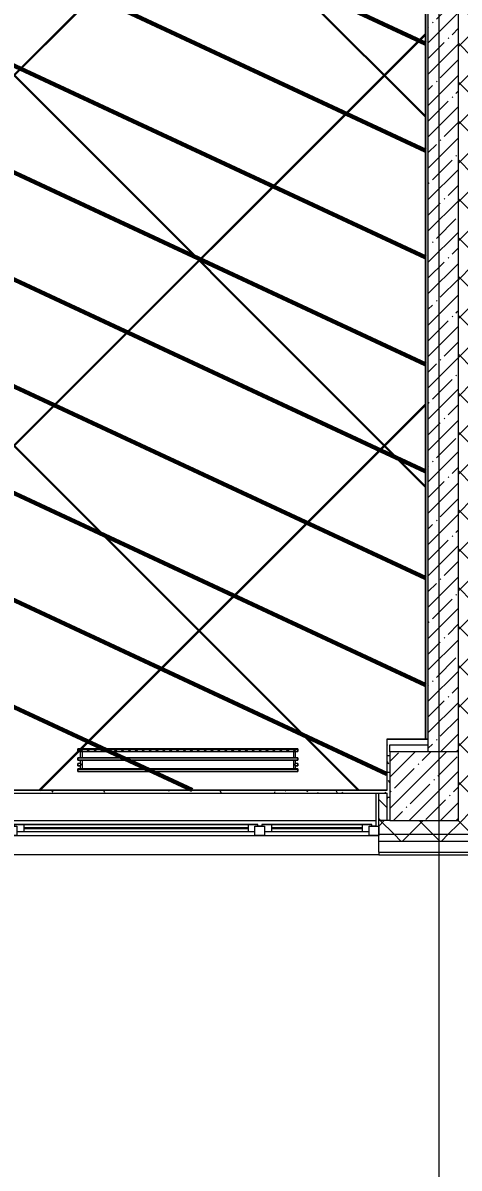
# Model space of a CAD drawing. Header units: millimetres. Extents: x -164500 to 426394, y -23753 to 102118.
# Drawn here: x 230305 to 233476, y 1020 to 9351 of the extents above; entities that cross this region are included whole.
import ezdxf
from ezdxf import colors
from ezdxf.entities.mleader import LeaderData, LeaderLine
from ezdxf.math import Vec2, Vec3

# ---------------------------------------------------------------- set-up
doc = ezdxf.new("R2010")
doc.units = ezdxf.units.MM
doc.linetypes.add('Осевая', pattern=[6350, 1270, -952.5, 3175, -952.5])
for name, color, linetype, lineweight in [('0) шлифовка', 5, 'Continuous', 60), ('5.3) Л-7 Линолеум 4 вып', 230, 'Continuous', 30), ('9.1) Рулон', 30, 'Continuous', 30), ('A-FLOR', 7, 'Continuous', 9), ('A-GLAZ', 7, 'Continuous', 9), ('A-GLAZ-1', 7, 'Continuous', 5), ('A-WALL', 7, 'Continuous', 5), ('I-WALL', 7, 'Continuous', 5), ('S-COLS', 7, 'Continuous', 9), ('S-COLS-1', 7, 'Continuous', 5), ('Оси', 7, 'Continuous', 9), ('Оси-2', 7, 'Осевая', 9)]:
    doc.layers.add(name, color=color, linetype=linetype, lineweight=lineweight)
for name, color, linetype in [('2) защита вин плитк', 6, 'Continuous'), ('3.1) Наливной пол', 3, 'Continuous'), ('3.2.3) Нал-ой пол 4 вып', 3, 'Continuous')]:
    doc.layers.add(name, color=color, linetype=linetype)
for name, color, linetype, lineweight, true_color in [('A-WALL-1', 9, 'Continuous', 5, 0x808080), ('A-WALL-FNSH-1', 9, 'Continuous', 5, 0x808080), ('M-EQPM-1', 7, 'Continuous', 9, 0xb2b2b2)]:
    doc.layers.add(name, color=color, linetype=linetype, lineweight=lineweight, true_color=true_color)
doc.styles.add('СПДС', font='ГОСТ тип А.ttf', dxfattribs={"width": 0.9})
pattern_1 = [(45, (148772.12, -0.94), (-141.42136, 141.42136), []), (135, (148772.12, -0.94), (-141.42136, -141.42136), [])]
pattern_2 = [(0, (148772.123, -0.94), (243.84, 60.96), [20.117, -162.763, 20.117, -162.763, -975.36]), (0, (148772.123, -0.94), (243.84, 60.96), [-365.76, 20.117, -345.643, 20.117, -162.763, -426.72]), (0, (148772.123, -0.94), (243.84, 60.96), [-914.4, 20.117, -101.803, 20.117, -284.683]), (120, (148863.563, 29.54), (-174.71291, 180.691634), [20.117, -162.763, 20.117, -162.763, -975.36]), (120, (148863.563, 29.54), (-174.71291, 180.691634), [-365.76, 20.117, -345.643, 20.117, -162.763, -426.72]), (120, (148863.563, 29.54), (-174.71291, 180.691634), [-914.4, 20.117, -101.803, 20.117, -284.683]), (240, (148894.043, 151.46), (-69.12709, -241.651634), [20.117, -162.763, 20.117, -162.763, -975.36]), (240, (148894.043, 151.46), (-69.12709, -241.651634), [-365.76, 20.117, -345.643, 20.117, -162.763, -426.72]), (240, (148894.043, 151.46), (-69.12709, -241.651634), [-914.4, 20.117, -101.803, 20.117, -284.683])]
pattern_3 = [(45, (191173.1, 26476), (-1347.04, 1347.04), [])]
pattern_4 = [(45, (191173.1, 26480), (-1347.04, 1347.04), [])]

# ---------------------------------------------------------------- blocks, each defined once
blk = doc.blocks.new('radiator_prado_classic_z_tip_30_po exemplyaru - Classic Z Тип 30-500-V469-Объем проектирования 2 этажа')
at = {"layer": 'M-EQPM-1'}
for p, q in [((0, 228), (0, 210)), ((1600, 228), (0, 228)), ((0, 210), (0, 228)), ((0, 228), (12.5, 228)), ((0, 210), (1600, 210)), ((17.8, 210), (0, 210)), ((12.5, 228), (37.5, 228)), ((37.5, 228), (12.5, 228)), ((12.5, 228), (37.5, 228)), ((12.5, 228), (17.5, 223)), ((12.5, 228), (17.5, 223)), ((32.5, 223), (17.5, 223)), ((17.5, 223), (32.5, 223)), ((17.5, 210), (17.5, 164)), ((17.5, 210), (17.5, 164)), ((17.8, 210), (17.5, 210)), ((17.5, 210), (17.8, 210)), ((17.8, 210), (17.5, 210)), ((17.5, 210), (32.5, 210)), ((32.2, 210), (17.8, 210)), ((17.8, 210), (32.2, 210)), ((23.1, 210), (17.8, 210)), ((26.9, 210), (23.1, 210)), ((30.3, 210), (26.9, 210)), ((31.5, 210), (30.3, 210)), ((32.2, 210), (31.5, 210)), ((32.5, 210), (32.2, 210)), ((32.2, 210), (32.5, 210)), ((32.5, 210), (32.2, 210)), ((1567.8, 210), (32.2, 210)), ((32.5, 223), (37.5, 228)), ((37.5, 228), (32.5, 223)), ((32.5, 164), (32.5, 210)), ((32.5, 164), (32.5, 210)), ((37.5, 228), (62.5, 228)), ((62.5, 228), (87.5, 228)), ((87.5, 228), (62.5, 228)), ((62.5, 228), (87.5, 228)), ((62.5, 228), (67.5, 223)), ((62.5, 228), (67.5, 223)), ((82.5, 223), (67.5, 223)), ((67.5, 223), (82.5, 223)), ((82.5, 223), (87.5, 228)), ((87.5, 228), (82.5, 223)), ((87.5, 228), (112.5, 228)), ((112.5, 228), (137.5, 228)), ((137.5, 228), (112.5, 228)), ((112.5, 228), (137.5, 228)), ((112.5, 228), (117.5, 223)), ((112.5, 228), (117.5, 223)), ((132.5, 223), (117.5, 223)), ((117.5, 223), (132.5, 223)), ((132.5, 223), (137.5, 228)), ((137.5, 228), (132.5, 223)), ((137.5, 228), (162.5, 228)), ((162.5, 228), (187.5, 228)), ((187.5, 228), (162.5, 228)), ((162.5, 228), (187.5, 228)), ((162.5, 228), (167.5, 223)), ((162.5, 228), (167.5, 223)), ((182.5, 223), (167.5, 223)), ((167.5, 223), (182.5, 223)), ((182.5, 223), (187.5, 228)), ((187.5, 228), (182.5, 223)), ((187.5, 228), (212.5, 228)), ((212.5, 228), (237.5, 228)), ((237.5, 228), (212.5, 228)), ((212.5, 228), (237.5, 228)), ((212.5, 228), (217.5, 223)), ((212.5, 228), (217.5, 223)), ((232.5, 223), (217.5, 223)), ((217.5, 223), (232.5, 223)), ((232.5, 223), (237.5, 228)), ((237.5, 228), (232.5, 223)), ((237.5, 228), (262.5, 228)), ((262.5, 228), (287.5, 228)), ((287.5, 228), (262.5, 228)), ((262.5, 228), (287.5, 228)), ((262.5, 228), (267.5, 223)), ((262.5, 228), (267.5, 223)), ((282.5, 223), (267.5, 223)), ((267.5, 223), (282.5, 223)), ((282.5, 223), (287.5, 228)), ((287.5, 228), (282.5, 223)), ((287.5, 228), (312.5, 228)), ((312.5, 228), (337.5, 228)), ((337.5, 228), (312.5, 228)), ((312.5, 228), (337.5, 228)), ((312.5, 228), (317.5, 223)), ((312.5, 228), (317.5, 223)), ((332.5, 223), (317.5, 223)), ((317.5, 223), (332.5, 223)), ((332.5, 223), (337.5, 228)), ((337.5, 228), (332.5, 223)), ((337.5, 228), (362.5, 228)), ((362.5, 228), (387.5, 228)), ((387.5, 228), (362.5, 228)), ((362.5, 228), (387.5, 228)), ((362.5, 228), (367.5, 223)), ((362.5, 228), (367.5, 223)), ((382.5, 223), (367.5, 223)), ((367.5, 223), (382.5, 223)), ((382.5, 223), (387.5, 228)), ((387.5, 228), (382.5, 223)), ((387.5, 228), (412.5, 228)), ((412.5, 228), (437.5, 228)), ((437.5, 228), (412.5, 228)), ((412.5, 228), (437.5, 228)), ((412.5, 228), (417.5, 223)), ((412.5, 228), (417.5, 223)), ((432.5, 223), (417.5, 223)), ((417.5, 223), (432.5, 223)), ((432.5, 223), (437.5, 228)), ((437.5, 228), (432.5, 223)), ((437.5, 228), (462.5, 228)), ((462.5, 228), (487.5, 228)), ((487.5, 228), (462.5, 228)), ((462.5, 228), (487.5, 228)), ((462.5, 228), (467.5, 223)), ((462.5, 228), (467.5, 223)), ((482.5, 223), (467.5, 223)), ((467.5, 223), (482.5, 223)), ((482.5, 223), (487.5, 228)), ((487.5, 228), (482.5, 223)), ((487.5, 228), (512.5, 228)), ((512.5, 228), (537.5, 228)), ((537.5, 228), (512.5, 228)), ((512.5, 228), (537.5, 228)), ((512.5, 228), (517.5, 223)), ((512.5, 228), (517.5, 223)), ((532.5, 223), (517.5, 223)), ((517.5, 223), (532.5, 223)), ((532.5, 223), (537.5, 228)), ((537.5, 228), (532.5, 223)), ((537.5, 228), (562.5, 228)), ((562.5, 228), (587.5, 228)), ((587.5, 228), (562.5, 228)), ((562.5, 228), (587.5, 228)), ((562.5, 228), (567.5, 223)), ((562.5, 228), (567.5, 223)), ((582.5, 223), (567.5, 223)), ((567.5, 223), (582.5, 223)), ((582.5, 223), (587.5, 228)), ((587.5, 228), (582.5, 223)), ((587.5, 228), (612.5, 228)), ((612.5, 228), (637.5, 228)), ((637.5, 228), (612.5, 228)), ((612.5, 228), (637.5, 228)), ((612.5, 228), (617.5, 223)), ((612.5, 228), (617.5, 223)), ((632.5, 223), (617.5, 223)), ((617.5, 223), (632.5, 223)), ((632.5, 223), (637.5, 228)), ((637.5, 228), (632.5, 223)), ((637.5, 228), (662.5, 228)), ((662.5, 228), (687.5, 228)), ((687.5, 228), (662.5, 228)), ((662.5, 228), (687.5, 228)), ((662.5, 228), (667.5, 223)), ((662.5, 228), (667.5, 223)), ((682.5, 223), (667.5, 223)), ((667.5, 223), (682.5, 223)), ((682.5, 223), (687.5, 228)), ((687.5, 228), (682.5, 223)), ((687.5, 228), (712.5, 228)), ((712.5, 228), (737.5, 228)), ((737.5, 228), (712.5, 228)), ((712.5, 228), (737.5, 228)), ((712.5, 228), (717.5, 223)), ((712.5, 228), (717.5, 223)), ((732.5, 223), (717.5, 223)), ((717.5, 223), (732.5, 223)), ((732.5, 223), (737.5, 228)), ((737.5, 228), (732.5, 223)), ((737.5, 228), (762.5, 228)), ((762.5, 228), (787.5, 228)), ((787.5, 228), (762.5, 228)), ((762.5, 228), (787.5, 228)), ((762.5, 228), (767.5, 223)), ((762.5, 228), (767.5, 223)), ((782.5, 223), (767.5, 223)), ((767.5, 223), (782.5, 223)), ((782.5, 223), (787.5, 228)), ((787.5, 228), (782.5, 223)), ((787.5, 228), (812.5, 228)), ((812.5, 228), (837.5, 228)), ((837.5, 228), (812.5, 228)), ((812.5, 228), (837.5, 228)), ((812.5, 228), (817.5, 223)), ((812.5, 228), (817.5, 223)), ((832.5, 223), (817.5, 223)), ((817.5, 223), (832.5, 223)), ((832.5, 223), (837.5, 228)), ((837.5, 228), (832.5, 223)), ((837.5, 228), (862.5, 228)), ((862.5, 228), (887.5, 228)), ((887.5, 228), (862.5, 228)), ((862.5, 228), (887.5, 228)), ((862.5, 228), (867.5, 223)), ((862.5, 228), (867.5, 223)), ((882.5, 223), (867.5, 223)), ((867.5, 223), (882.5, 223)), ((882.5, 223), (887.5, 228)), ((887.5, 228), (882.5, 223)), ((887.5, 228), (912.5, 228)), ((912.5, 228), (937.5, 228)), ((937.5, 228), (912.5, 228)), ((912.5, 228), (937.5, 228)), ((912.5, 228), (917.5, 223)), ((912.5, 228), (917.5, 223)), ((932.5, 223), (917.5, 223)), ((917.5, 223), (932.5, 223)), ((932.5, 223), (937.5, 228)), ((937.5, 228), (932.5, 223)), ((937.5, 228), (962.5, 228)), ((962.5, 228), (987.5, 228)), ((987.5, 228), (962.5, 228)), ((962.5, 228), (987.5, 228)), ((962.5, 228), (967.5, 223)), ((962.5, 228), (967.5, 223)), ((982.5, 223), (967.5, 223)), ((967.5, 223), (982.5, 223)), ((982.5, 223), (987.5, 228)), ((987.5, 228), (982.5, 223)), ((987.5, 228), (1012.5, 228)), ((1012.5, 228), (1037.5, 228)), ((1037.5, 228), (1012.5, 228)), ((1012.5, 228), (1037.5, 228)), ((1012.5, 228), (1017.5, 223)), ((1012.5, 228), (1017.5, 223)), ((1032.5, 223), (1017.5, 223)), ((1017.5, 223), (1032.5, 223)), ((1032.5, 223), (1037.5, 228)), ((1037.5, 228), (1032.5, 223)), ((1037.5, 228), (1062.5, 228)), ((1062.5, 228), (1087.5, 228)), ((1087.5, 228), (1062.5, 228)), ((1062.5, 228), (1087.5, 228)), ((1062.5, 228), (1067.5, 223)), ((1062.5, 228), (1067.5, 223)), ((1082.5, 223), (1067.5, 223)), ((1067.5, 223), (1082.5, 223)), ((1082.5, 223), (1087.5, 228)), ((1087.5, 228), (1082.5, 223)), ((1087.5, 228), (1112.5, 228)), ((1112.5, 228), (1137.5, 228)), ((1137.5, 228), (1112.5, 228)), ((1112.5, 228), (1137.5, 228)), ((1112.5, 228), (1117.5, 223)), ((1112.5, 228), (1117.5, 223)), ((1132.5, 223), (1117.5, 223)), ((1117.5, 223), (1132.5, 223)), ((1132.5, 223), (1137.5, 228)), ((1137.5, 228), (1132.5, 223)), ((1137.5, 228), (1162.5, 228)), ((1162.5, 228), (1187.5, 228)), ((1187.5, 228), (1162.5, 228)), ((1162.5, 228), (1187.5, 228)), ((1162.5, 228), (1167.5, 223)), ((1162.5, 228), (1167.5, 223)), ((1182.5, 223), (1167.5, 223)), ((1167.5, 223), (1182.5, 223)), ((1182.5, 223), (1187.5, 228)), ((1187.5, 228), (1182.5, 223)), ((1187.5, 228), (1212.5, 228)), ((1212.5, 228), (1237.5, 228)), ((1237.5, 228), (1212.5, 228)), ((1212.5, 228), (1237.5, 228)), ((1212.5, 228), (1217.5, 223)), ((1212.5, 228), (1217.5, 223)), ((1232.5, 223), (1217.5, 223)), ((1217.5, 223), (1232.5, 223)), ((1232.5, 223), (1237.5, 228)), ((1237.5, 228), (1232.5, 223)), ((1237.5, 228), (1262.5, 228)), ((1262.5, 228), (1287.5, 228)), ((1287.5, 228), (1262.5, 228)), ((1262.5, 228), (1287.5, 228)), ((1262.5, 228), (1267.5, 223)), ((1262.5, 228), (1267.5, 223)), ((1282.5, 223), (1267.5, 223)), ((1267.5, 223), (1282.5, 223)), ((1282.5, 223), (1287.5, 228)), ((1287.5, 228), (1282.5, 223)), ((1287.5, 228), (1312.5, 228)), ((1312.5, 228), (1337.5, 228)), ((1337.5, 228), (1312.5, 228)), ((1312.5, 228), (1337.5, 228)), ((1312.5, 228), (1317.5, 223)), ((1312.5, 228), (1317.5, 223)), ((1332.5, 223), (1317.5, 223)), ((1317.5, 223), (1332.5, 223)), ((1332.5, 223), (1337.5, 228)), ((1337.5, 228), (1332.5, 223)), ((1337.5, 228), (1362.5, 228)), ((1362.5, 228), (1387.5, 228)), ((1387.5, 228), (1362.5, 228)), ((1362.5, 228), (1387.5, 228)), ((1362.5, 228), (1367.5, 223)), ((1362.5, 228), (1367.5, 223)), ((1382.5, 223), (1367.5, 223)), ((1367.5, 223), (1382.5, 223)), ((1382.5, 223), (1387.5, 228)), ((1387.5, 228), (1382.5, 223)), ((1387.5, 228), (1412.5, 228)), ((1412.5, 228), (1437.5, 228)), ((1437.5, 228), (1412.5, 228)), ((1412.5, 228), (1437.5, 228)), ((1412.5, 228), (1417.5, 223)), ((1412.5, 228), (1417.5, 223)), ((1432.5, 223), (1417.5, 223)), ((1417.5, 223), (1432.5, 223)), ((1432.5, 223), (1437.5, 228)), ((1437.5, 228), (1432.5, 223)), ((1437.5, 228), (1462.5, 228)), ((1462.5, 228), (1487.5, 228)), ((1487.5, 228), (1462.5, 228)), ((1462.5, 228), (1487.5, 228)), ((1462.5, 228), (1467.5, 223)), ((1462.5, 228), (1467.5, 223)), ((1482.5, 223), (1467.5, 223)), ((1467.5, 223), (1482.5, 223)), ((1482.5, 223), (1487.5, 228)), ((1487.5, 228), (1482.5, 223)), ((1487.5, 228), (1512.5, 228)), ((1512.5, 228), (1537.5, 228)), ((1537.5, 228), (1512.5, 228)), ((1512.5, 228), (1537.5, 228)), ((1512.5, 228), (1517.5, 223)), ((1512.5, 228), (1517.5, 223)), ((1532.5, 223), (1517.5, 223)), ((1517.5, 223), (1532.5, 223)), ((1532.5, 223), (1537.5, 228)), ((1537.5, 228), (1532.5, 223)), ((1537.5, 228), (1562.5, 228)), ((1562.5, 228), (1587.5, 228)), ((1587.5, 228), (1562.5, 228)), ((1562.5, 228), (1587.5, 228)), ((1562.5, 228), (1567.5, 223)), ((1562.5, 228), (1567.5, 223)), ((1582.5, 223), (1567.5, 223)), ((1567.5, 223), (1582.5, 223)), ((1567.5, 210), (1567.5, 164)), ((1567.5, 210), (1567.5, 164)), ((1567.8, 210), (1567.5, 210)), ((1567.5, 210), (1582.5, 210)), ((1567.8, 210), (1567.5, 210)), ((1567.5, 210), (1567.8, 210)), ((1582.2, 210), (1567.8, 210)), ((1582.2, 210), (1567.8, 210)), ((1567.8, 210), (1582.2, 210)), ((1582.5, 210), (1582.2, 210)), ((1582.5, 210), (1582.2, 210)), ((1582.2, 210), (1582.5, 210)), ((1600, 210), (1582.2, 210)), ((1582.5, 223), (1587.5, 228)), ((1587.5, 228), (1582.5, 223)), ((1582.5, 164), (1582.5, 210)), ((1582.5, 164), (1582.5, 210)), ((1587.5, 228), (1600, 228)), ((1600, 210), (1600, 228)), ((1600, 228), (1600, 210)), ((1600, 164), (0, 164)), ((0, 164), (0, 146)), ((0, 146), (0, 164)), ((0, 164), (17.8, 164)), ((0, 146), (1600, 146)), ((18.5, 146), (0, 146)), ((17.5, 121.5), (0, 121.5)), ((17.5, 121.5), (0, 121.5)), ((0, 121.5), (0, 120.5)), ((0, 106.5), (0, 121.5)), ((0, 120.5), (0, 107.5)), ((0, 120.5), (0, 119.3)), ((0, 114), (0, 120.5)), ((0, 120.5), (0, 120.5)), ((0, 119.3), (0, 117.8)), ((0, 117.8), (0, 114)), ((0, 114), (0, 110.3)), ((0, 107.5), (0, 114)), ((0, 110.3), (0, 108.7)), ((0, 108.7), (0, 107.5)), ((0, 107.5), (0, 106.5)), ((0, 107.5), (0, 107.5)), ((0, 106.5), (17.5, 106.5)), ((0, 106.5), (17.5, 106.5)), ((17.8, 164), (17.5, 164)), ((17.5, 164), (17.8, 164)), ((17.8, 164), (17.5, 164)), ((17.5, 164), (32.5, 164)), ((17.5, 146), (17.5, 121.5)), ((17.5, 146), (17.5, 121.5)), ((17.5, 146), (18.5, 146)), ((18.5, 146), (17.5, 146)), ((17.5, 146), (18.5, 146)), ((32.5, 146), (17.5, 146)), ((17.5, 106.5), (17.5, 82)), ((17.5, 106.5), (17.5, 82)), ((32.2, 164), (17.8, 164)), ((17.8, 164), (18.5, 164)), ((32.2, 164), (17.8, 164)), ((18.5, 164), (25, 164)), ((18.5, 146), (23.1, 146)), ((19.7, 146), (18.5, 146)), ((18.5, 146), (32.2, 146)), ((26.9, 146), (19.7, 146)), ((23.1, 146), (26.9, 146)), ((25, 164), (30.3, 164)), ((26.9, 146), (32.2, 146)), ((30.3, 146), (26.9, 146)), ((30.3, 164), (32.2, 164)), ((32.2, 146), (30.3, 146)), ((32.5, 164), (32.2, 164)), ((32.2, 164), (32.5, 164)), ((32.5, 164), (32.2, 164)), ((32.2, 164), (1567.8, 164)), ((32.2, 146), (32.5, 146)), ((32.5, 146), (32.2, 146)), ((32.2, 146), (32.5, 146)), ((1567.8, 146), (32.2, 146)), ((32.5, 82), (32.5, 146)), ((32.5, 82), (32.5, 146)), ((1567.8, 164), (1567.5, 164)), ((1567.5, 164), (1582.5, 164)), ((1567.8, 164), (1567.5, 164)), ((1567.5, 164), (1567.8, 164)), ((1567.5, 146), (1567.5, 82)), ((1567.5, 146), (1567.5, 82)), ((1567.5, 146), (1567.8, 146)), ((1582.5, 146), (1567.5, 146)), ((1567.5, 146), (1567.8, 146)), ((1567.8, 146), (1567.5, 146)), ((1582.2, 164), (1567.8, 164)), ((1582.2, 164), (1567.8, 164)), ((1567.8, 164), (1582.2, 164)), ((1567.8, 146), (1581.5, 146)), ((1567.8, 146), (1575, 146)), ((1581.5, 146), (1567.8, 146)), ((1575, 146), (1581.5, 146)), ((1581.5, 146), (1582.5, 146)), ((1581.5, 146), (1582.5, 146)), ((1582.5, 146), (1581.5, 146)), ((1600, 146), (1581.5, 146)), ((1582.5, 164), (1582.2, 164)), ((1582.5, 164), (1582.2, 164)), ((1582.2, 164), (1582.5, 164)), ((1582.2, 164), (1600, 164)), ((1582.5, 121.5), (1582.5, 146)), ((1582.5, 121.5), (1582.5, 146)), ((1600, 121.5), (1582.5, 121.5)), ((1600, 121.5), (1582.5, 121.5)), ((1582.5, 82), (1582.5, 106.5)), ((1582.5, 106.5), (1600, 106.5)), ((1582.5, 82), (1582.5, 106.5)), ((1582.5, 106.5), (1600, 106.5)), ((1600, 146), (1600, 164)), ((1600, 164), (1600, 146)), ((1600, 121.5), (1600, 106.5)), ((1600, 120.5), (1600, 121.5)), ((1600, 121.5), (1600, 120.5)), ((1600, 120.5), (1600, 121.5)), ((1600, 107.5), (1600, 120.5)), ((1600, 120.5), (1600, 107.5)), ((1600, 107.5), (1600, 120.5)), ((1600, 106.5), (1600, 107.5)), ((1600, 107.5), (1600, 106.5)), ((1600, 106.5), (1600, 107.5)), ((1600, 82), (0, 82)), ((0, 82), (0, 64)), ((0, 64), (0, 82)), ((0, 82), (18.5, 82)), ((1600, 64), (0, 64)), ((0, 64), (1600, 64)), ((18.5, 82), (17.5, 82)), ((17.5, 82), (18.5, 82)), ((18.5, 82), (17.5, 82)), ((17.5, 82), (32.5, 82)), ((32.2, 82), (18.5, 82)), ((18.5, 82), (26.9, 82)), ((32.2, 82), (18.5, 82)), ((26.9, 82), (30.3, 82)), ((30.3, 82), (32.2, 82)), ((32.5, 82), (32.2, 82)), ((32.2, 82), (32.5, 82)), ((32.5, 82), (32.2, 82)), ((32.2, 82), (1567.8, 82)), ((1567.8, 82), (1567.5, 82)), ((1567.5, 82), (1582.5, 82)), ((1567.8, 82), (1567.5, 82)), ((1567.5, 82), (1567.8, 82)), ((1581.5, 82), (1567.8, 82)), ((1575, 82), (1567.8, 82)), ((1567.8, 82), (1581.5, 82)), ((1578.7, 82), (1575, 82)), ((1580.3, 82), (1578.7, 82)), ((1581.5, 82), (1580.3, 82)), ((1582.5, 82), (1581.5, 82)), ((1582.5, 82), (1581.5, 82)), ((1581.5, 82), (1582.5, 82)), ((1581.5, 82), (1600, 82)), ((1600, 64), (1600, 82)), ((1600, 82), (1600, 64))]:
    blk.add_line(p, q, dxfattribs=at)
for points, knots in [([(18.5, 120.5), (18.4, 120.6), (18.3, 120.7), (18.1, 120.9), (17.9, 121.1), (17.8, 121.2), (17.7, 121.3), (17.5, 121.5), (17.5, 121.5), (17.5, 121.5)], [0.7142857, 0.7142857, 0.7142857, 0.7142857, 0.75, 0.7857143, 0.8214286, 0.8571429, 0.8928571, 0.9285714, 1, 1, 1, 1]), ([(17.5, 121.5), (17.5, 121.5), (17.5, 121.5), (17.7, 121.3), (17.8, 121.2), (17.9, 121.1), (18.1, 120.9), (18.3, 120.7), (18.4, 120.6), (18.5, 120.5)], [0, 0, 0, 0, 0.0714286, 0.1071429, 0.1428571, 0.1785714, 0.2142857, 0.25, 0.2857143, 0.2857143, 0.2857143, 0.2857143]), ([(17.5, 121.5), (17.5, 121.5), (17.5, 121.5), (17.7, 121.3), (17.8, 121.2), (17.9, 121.1), (18.1, 120.9), (18.3, 120.7), (18.4, 120.6), (18.5, 120.5)], [0, 0, 0, 0, 0.0714286, 0.1071429, 0.1428571, 0.1785714, 0.2142857, 0.25, 0.2857143, 0.2857143, 0.2857143, 0.2857143]), ([(25, 114), (24.5, 114.5), (23.6, 115.4), (22.4, 116.6), (21.6, 117.4), (21.1, 117.9), (20.8, 118.2), (20.5, 118.5), (20.2, 118.8), (19.8, 119.1), (19.6, 119.4), (19.3, 119.7), (19, 120), (18.7, 120.3), (18.5, 120.5), (18.3, 120.7), (18.1, 120.9), (17.9, 121.1), (17.8, 121.2), (17.7, 121.3), (17.5, 121.5), (17.5, 121.5), (17.5, 121.5)], [0, 0, 0, 0, 0.142857, 0.285714, 0.357143, 0.392857, 0.428571, 0.464286, 0.5, 0.535714, 0.571429, 0.607143, 0.642857, 0.678571, 0.714286, 0.75, 0.785714, 0.821429, 0.857143, 0.892857, 0.928571, 1, 1, 1, 1]), ([(17.5, 106.5), (17.5, 106.5), (17.5, 106.5), (17.7, 106.7), (17.8, 106.8), (17.9, 106.9), (18.1, 107.1), (18.3, 107.3), (18.5, 107.5), (18.7, 107.7), (19, 108), (19.3, 108.3), (19.6, 108.6), (19.8, 108.9), (20.3, 109.3), (20.7, 109.7), (21.1, 110.1), (21.6, 110.6), (22.4, 111.4), (23.6, 112.6), (24.5, 113.5), (25, 114)], [0, 0, 0, 0, 0.071429, 0.107143, 0.142857, 0.178571, 0.214286, 0.25, 0.285714, 0.321429, 0.357143, 0.392857, 0.428571, 0.464286, 0.5, 0.571429, 0.607143, 0.642857, 0.714286, 0.857143, 1, 1, 1, 1]), ([(17.5, 106.5), (17.5, 106.5), (17.5, 106.5), (17.7, 106.7), (17.8, 106.8), (17.9, 106.9), (18.1, 107.1), (18.3, 107.3), (18.4, 107.4), (18.5, 107.5)], [0, 0, 0, 0, 0.0714286, 0.1071429, 0.1428571, 0.1785714, 0.2142857, 0.25, 0.2857143, 0.2857143, 0.2857143, 0.2857143]), ([(18.5, 107.5), (18.4, 107.4), (18.3, 107.3), (18.1, 107.1), (17.9, 106.9), (17.8, 106.8), (17.7, 106.7), (17.5, 106.5), (17.5, 106.5), (17.5, 106.5)], [0.7142857, 0.7142857, 0.7142857, 0.7142857, 0.75, 0.7857143, 0.8214286, 0.8571429, 0.8928571, 0.9285714, 1, 1, 1, 1]), ([(18.5, 107.5), (18.4, 107.4), (18.3, 107.3), (18.1, 107.1), (17.9, 106.9), (17.8, 106.8), (17.7, 106.7), (17.5, 106.5), (17.5, 106.5), (17.5, 106.5)], [0.7142857, 0.7142857, 0.7142857, 0.7142857, 0.75, 0.7857143, 0.8214286, 0.8571429, 0.8928571, 0.9285714, 1, 1, 1, 1]), ([(22.1, 116.9), (21.9, 117.1), (21.6, 117.4), (21.1, 117.9), (20.8, 118.2), (20.5, 118.5), (20.2, 118.8), (19.9, 119.2), (19.7, 119.3), (19.6, 119.4)], [0.2857143, 0.2857143, 0.2857143, 0.2857143, 0.3571429, 0.3928571, 0.4285714, 0.4642857, 0.5, 0.5357143, 0.5714286, 0.5714286, 0.5714286, 0.5714286]), ([(19.6, 119.4), (19.7, 119.3), (19.9, 119.2), (20.3, 118.7), (20.7, 118.3), (21.1, 117.9), (21.6, 117.4), (21.9, 117.1), (22.1, 116.9)], [0.4285714, 0.4285714, 0.4285714, 0.4285714, 0.4642857, 0.5, 0.5714286, 0.6071429, 0.6428571, 0.7142857, 0.7142857, 0.7142857, 0.7142857]), ([(19.6, 119.4), (19.7, 119.3), (19.8, 119.1), (20.3, 118.7), (20.6, 118.4), (20.8, 118.2)], [0.4285714, 0.4285714, 0.4285714, 0.4285714, 0.4642857, 0.5, 0.5714286, 0.5714286, 0.5714286, 0.5714286]), ([(19.6, 108.6), (19.7, 108.7), (19.9, 108.8), (20.3, 109.3), (20.7, 109.7), (21.1, 110.1), (21.6, 110.6), (21.9, 110.9), (22.1, 111.1)], [0.4285714, 0.4285714, 0.4285714, 0.4285714, 0.4642857, 0.5, 0.5714286, 0.6071429, 0.6428571, 0.7142857, 0.7142857, 0.7142857, 0.7142857]), ([(22.1, 111.1), (21.9, 110.9), (21.6, 110.6), (21.1, 110.1), (20.8, 109.8), (20.5, 109.5), (20.2, 109.2), (19.9, 108.8), (19.7, 108.7), (19.6, 108.6)], [0.2857143, 0.2857143, 0.2857143, 0.2857143, 0.3571429, 0.3928571, 0.4285714, 0.4642857, 0.5, 0.5357143, 0.5714286, 0.5714286, 0.5714286, 0.5714286]), ([(20.8, 118.2), (20.9, 118.1), (21.1, 117.9), (21.6, 117.4), (21.9, 117.1), (22.1, 116.9)], [0.5714286, 0.5714286, 0.5714286, 0.5714286, 0.6071429, 0.6428571, 0.7142857, 0.7142857, 0.7142857, 0.7142857]), ([(22.1, 111.1), (21.9, 110.9), (21.6, 110.6), (21.1, 110.1), (20.9, 109.9), (20.8, 109.8)], [0.2857143, 0.2857143, 0.2857143, 0.2857143, 0.3571429, 0.3928571, 0.4285714, 0.4285714, 0.4285714, 0.4285714]), ([(1575, 114), (1575.5, 114.5), (1576.4, 115.4), (1577.6, 116.6), (1578.4, 117.4), (1578.9, 117.9), (1579.2, 118.2), (1579.5, 118.5), (1579.8, 118.8), (1580.1, 119.2), (1580.4, 119.4), (1580.7, 119.7), (1581, 120), (1581.3, 120.3), (1581.5, 120.5), (1581.7, 120.7), (1581.9, 120.9), (1582.1, 121.1), (1582.2, 121.2), (1582.3, 121.3), (1582.5, 121.5), (1582.5, 121.5), (1582.5, 121.5)], [0, 0, 0, 0, 0.142857, 0.285714, 0.357143, 0.392857, 0.428571, 0.464286, 0.5, 0.535714, 0.571429, 0.607143, 0.642857, 0.678571, 0.714286, 0.75, 0.785714, 0.821429, 0.857143, 0.892857, 0.928571, 1, 1, 1, 1]), ([(1582.5, 106.5), (1582.5, 106.5), (1582.5, 106.5), (1582.3, 106.7), (1582.2, 106.8), (1582.1, 106.9), (1581.9, 107.1), (1581.7, 107.3), (1581.5, 107.5), (1581.3, 107.7), (1581, 108), (1580.7, 108.3), (1580.4, 108.6), (1580.1, 108.8), (1579.7, 109.3), (1579.3, 109.7), (1578.9, 110.1), (1578.4, 110.6), (1577.6, 111.4), (1576.4, 112.6), (1575.5, 113.5), (1575, 114)], [0, 0, 0, 0, 0.071429, 0.107143, 0.142857, 0.178571, 0.214286, 0.25, 0.285714, 0.321429, 0.357143, 0.392857, 0.428571, 0.464286, 0.5, 0.571429, 0.607143, 0.642857, 0.714286, 0.857143, 1, 1, 1, 1]), ([(1580.4, 119.4), (1580.3, 119.3), (1580.1, 119.2), (1579.7, 118.7), (1579.3, 118.3), (1578.9, 117.9), (1578.4, 117.4), (1578.1, 117.1), (1577.9, 116.9)], [0.4285714, 0.4285714, 0.4285714, 0.4285714, 0.4642857, 0.5, 0.5714286, 0.6071429, 0.6428571, 0.7142857, 0.7142857, 0.7142857, 0.7142857]), ([(1580.4, 119.4), (1580.3, 119.3), (1580.1, 119.2), (1579.7, 118.7), (1579.3, 118.3), (1578.9, 117.9), (1578.4, 117.4), (1578.1, 117.1), (1577.9, 116.9)], [0.4285714, 0.4285714, 0.4285714, 0.4285714, 0.4642857, 0.5, 0.5714286, 0.6071429, 0.6428571, 0.7142857, 0.7142857, 0.7142857, 0.7142857]), ([(1577.9, 116.9), (1578.1, 117.1), (1578.4, 117.4), (1578.9, 117.9), (1579.2, 118.2), (1579.5, 118.5), (1579.8, 118.8), (1580.1, 119.2), (1580.3, 119.3), (1580.4, 119.4)], [0.2857143, 0.2857143, 0.2857143, 0.2857143, 0.3571429, 0.3928571, 0.4285714, 0.4642857, 0.5, 0.5357143, 0.5714286, 0.5714286, 0.5714286, 0.5714286]), ([(1577.9, 111.1), (1578.1, 110.9), (1578.4, 110.6), (1578.9, 110.1), (1579.2, 109.8), (1579.5, 109.5), (1579.8, 109.2), (1580.1, 108.8), (1580.3, 108.7), (1580.4, 108.6)], [0.2857143, 0.2857143, 0.2857143, 0.2857143, 0.3571429, 0.3928571, 0.4285714, 0.4642857, 0.5, 0.5357143, 0.5714286, 0.5714286, 0.5714286, 0.5714286]), ([(1577.9, 111.1), (1578.1, 110.9), (1578.4, 110.6), (1578.9, 110.1), (1579.2, 109.8), (1579.5, 109.5), (1579.8, 109.2), (1580.1, 108.8), (1580.3, 108.7), (1580.4, 108.6)], [0.2857143, 0.2857143, 0.2857143, 0.2857143, 0.3571429, 0.3928571, 0.4285714, 0.4642857, 0.5, 0.5357143, 0.5714286, 0.5714286, 0.5714286, 0.5714286]), ([(1580.4, 108.6), (1580.3, 108.7), (1580.1, 108.8), (1579.7, 109.3), (1579.3, 109.7), (1578.9, 110.1), (1578.4, 110.6), (1578.1, 110.9), (1577.9, 111.1)], [0.4285714, 0.4285714, 0.4285714, 0.4285714, 0.4642857, 0.5, 0.5714286, 0.6071429, 0.6428571, 0.7142857, 0.7142857, 0.7142857, 0.7142857]), ([(1582.5, 121.5), (1582.5, 121.5), (1582.5, 121.5), (1582.3, 121.3), (1582.2, 121.2), (1582.1, 121.1), (1581.9, 120.9), (1581.7, 120.7), (1581.6, 120.6), (1581.5, 120.5)], [0, 0, 0, 0, 0.0714286, 0.1071429, 0.1428571, 0.1785714, 0.2142857, 0.25, 0.2857143, 0.2857143, 0.2857143, 0.2857143]), ([(1582.5, 121.5), (1582.5, 121.5), (1582.5, 121.5), (1582.3, 121.3), (1582.2, 121.2), (1582.1, 121.1), (1581.9, 120.9), (1581.7, 120.7), (1581.6, 120.6), (1581.5, 120.5)], [0, 0, 0, 0, 0.0714286, 0.1071429, 0.1428571, 0.1785714, 0.2142857, 0.25, 0.2857143, 0.2857143, 0.2857143, 0.2857143]), ([(1581.5, 120.5), (1581.6, 120.6), (1581.7, 120.7), (1581.9, 120.9), (1582.1, 121.1), (1582.2, 121.2), (1582.3, 121.3), (1582.5, 121.5), (1582.5, 121.5), (1582.5, 121.5)], [0.7142857, 0.7142857, 0.7142857, 0.7142857, 0.75, 0.7857143, 0.8214286, 0.8571429, 0.8928571, 0.9285714, 1, 1, 1, 1]), ([(1581.5, 107.5), (1581.6, 107.4), (1581.7, 107.3), (1581.9, 107.1), (1582.1, 106.9), (1582.2, 106.8), (1582.3, 106.7), (1582.5, 106.5), (1582.5, 106.5), (1582.5, 106.5)], [0.7142857, 0.7142857, 0.7142857, 0.7142857, 0.75, 0.7857143, 0.8214286, 0.8571429, 0.8928571, 0.9285714, 1, 1, 1, 1]), ([(1581.5, 107.5), (1581.6, 107.4), (1581.7, 107.3), (1581.9, 107.1), (1582.1, 106.9), (1582.2, 106.8), (1582.3, 106.7), (1582.5, 106.5), (1582.5, 106.5), (1582.5, 106.5)], [0.7142857, 0.7142857, 0.7142857, 0.7142857, 0.75, 0.7857143, 0.8214286, 0.8571429, 0.8928571, 0.9285714, 1, 1, 1, 1]), ([(1582.5, 106.5), (1582.5, 106.5), (1582.5, 106.5), (1582.3, 106.7), (1582.2, 106.8), (1582.1, 106.9), (1581.9, 107.1), (1581.7, 107.3), (1581.6, 107.4), (1581.5, 107.5)], [0, 0, 0, 0, 0.0714286, 0.1071429, 0.1428571, 0.1785714, 0.2142857, 0.25, 0.2857143, 0.2857143, 0.2857143, 0.2857143])]:
    blk.add_open_spline(points, degree=3, knots=knots, dxfattribs=at)
for points in [[(19.6, 119.4), (19.5, 119.5), (19.3, 119.7), (19, 120), (18.7, 120.3), (18.6, 120.4), (18.5, 120.5)], [(18.5, 120.5), (18.6, 120.4), (18.7, 120.3), (19, 120), (19.3, 119.7), (19.5, 119.5), (19.6, 119.4)], [(18.5, 120.5), (18.6, 120.4), (18.7, 120.3), (19, 120), (19.3, 119.7), (19.5, 119.5), (19.6, 119.4)], [(18.5, 107.5), (18.6, 107.6), (18.7, 107.7), (19, 108), (19.3, 108.3), (19.5, 108.5), (19.6, 108.6)], [(19.6, 108.6), (19.5, 108.5), (19.3, 108.3), (19, 108), (18.7, 107.7), (18.6, 107.6), (18.5, 107.5)], [(19.6, 108.6), (19.5, 108.5), (19.3, 108.3), (19, 108), (18.7, 107.7), (18.6, 107.6), (18.5, 107.5)], [(20.8, 109.8), (20.7, 109.7), (20.5, 109.5), (20.2, 109.2), (19.8, 108.9), (19.7, 108.7), (19.6, 108.6)], [(25, 114), (24.5, 114.5), (23.6, 115.4), (22.6, 116.4), (22.1, 116.9)], [(22.1, 116.9), (22.6, 116.4), (23.6, 115.4), (24.5, 114.5), (25, 114)], [(22.1, 116.9), (22.6, 116.4), (23.6, 115.4), (24.5, 114.5), (25, 114)], [(22.1, 111.1), (22.6, 111.6), (23.6, 112.6), (24.5, 113.5), (25, 114)], [(25, 114), (24.5, 113.5), (23.6, 112.6), (22.6, 111.6), (22.1, 111.1)], [(25, 114), (24.5, 113.5), (23.6, 112.6), (22.6, 111.6), (22.1, 111.1)], [(1577.9, 116.9), (1577.4, 116.4), (1576.4, 115.4), (1575.5, 114.5), (1575, 114)], [(1577.9, 116.9), (1577.4, 116.4), (1576.4, 115.4), (1575.5, 114.5), (1575, 114)], [(1575, 114), (1575.5, 114.5), (1576.4, 115.4), (1577.4, 116.4), (1577.9, 116.9)], [(1575, 114), (1575.5, 113.5), (1576.4, 112.6), (1577.4, 111.6), (1577.9, 111.1)], [(1575, 114), (1575.5, 113.5), (1576.4, 112.6), (1577.4, 111.6), (1577.9, 111.1)], [(1577.9, 111.1), (1577.4, 111.6), (1576.4, 112.6), (1575.5, 113.5), (1575, 114)], [(1581.5, 120.5), (1581.4, 120.4), (1581.3, 120.3), (1581, 120), (1580.7, 119.7), (1580.5, 119.5), (1580.4, 119.4)], [(1581.5, 120.5), (1581.4, 120.4), (1581.3, 120.3), (1581, 120), (1580.7, 119.7), (1580.5, 119.5), (1580.4, 119.4)], [(1580.4, 119.4), (1580.5, 119.5), (1580.7, 119.7), (1581, 120), (1581.3, 120.3), (1581.4, 120.4), (1581.5, 120.5)], [(1580.4, 108.6), (1580.5, 108.5), (1580.7, 108.3), (1581, 108), (1581.3, 107.7), (1581.4, 107.6), (1581.5, 107.5)], [(1580.4, 108.6), (1580.5, 108.5), (1580.7, 108.3), (1581, 108), (1581.3, 107.7), (1581.4, 107.6), (1581.5, 107.5)], [(1581.5, 107.5), (1581.4, 107.6), (1581.3, 107.7), (1581, 108), (1580.7, 108.3), (1580.5, 108.5), (1580.4, 108.6)]]:
    blk.add_open_spline(points, degree=3, dxfattribs=at)
blk = doc.blocks.new('120_Окно_СКБ_2Ст - 120_Окно_СКБ_2Ст 2700х2500 _мал створка слева_-22808065-Объем проектирования 2 этажа')
at = {"layer": 'A-GLAZ'}
for p, q in [((-1350, -75), (-1350, -5)), ((-1350, -5), (-1280, -5)), ((-1280, -75), (-1350, -75)), ((-1280, -75), (-1300, -75)), ((-1300, -75), (-1300, -85)), ((-1280, -5), (-1280, -75)), ((-520, -35), (-1280, -35)), ((-1280, -35), (-1280, -75)), ((-1230, -85), (-1230, -35)), ((-570, -85), (-570, -35)), ((-520, -75), (-520, -5)), ((-520, -5), (-450, -5)), ((-520, -75), (-520, -35)), ((-450, -75), (-520, -75)), ((-500, -75), (-520, -75)), ((-500, -85), (-500, -75)), ((-450, -75), (-470, -75)), ((-470, -75), (-470, -85)), ((-450, -5), (-450, -75)), ((1280, -35), (-450, -35)), ((-450, -35), (-450, -75)), ((-400, -85), (-400, -35)), ((1230, -85), (1230, -35)), ((1280, -75), (1280, -5)), ((1280, -5), (1350, -5)), ((1280, -75), (1280, -35)), ((1350, -75), (1280, -75)), ((1300, -75), (1280, -75)), ((1300, -85), (1300, -75)), ((1350, -5), (1350, -75)), ((-1300, -85), (-500, -85)), ((-500, -85), (-1300, -85)), ((-470, -85), (1300, -85)), ((1300, -85), (-470, -85))]:
    blk.add_line(p, q, dxfattribs=at)
at = {"layer": 'A-GLAZ-1'}
for p, q in [((1350, -5), (-1350, -5)), ((-1330, -75), (-1300, -75)), ((-1230, -55), (-570, -55)), ((-570, -65), (-1230, -65)), ((-500, -75), (-470, -75)), ((-400, -55), (1230, -55)), ((1230, -65), (-400, -65)), ((1300, -75), (1330, -75))]:
    blk.add_line(p, q, dxfattribs=at)
blk = doc.blocks.new('BSC_Колонна _Прямоугольная - 500х500-V425-Объем проектирования 2 этажа')
at = {"layer": 'S-COLS-1'}
h = blk.add_hatch(dxfattribs=at)
h.set_pattern_fill('FP_174', color=256, style=0, pattern_type=2)
h.set_pattern_definition([(45, (-84450, -3800), (-114.04925, 114.04925), []), (45, (-84335.95, -3800), (-114.04925, 114.04925), [201.613, -40.323, 6.706, -33.617])])
h.paths.add_polyline_path([(-250, -250), (250, -250), (250, 250), (-250, 250), (-250, -129.1)])
for p, q in [((250, 250), (-250, 250)), ((-250, 250), (-250, -250)), ((250, -250), (250, 250)), ((-250, -250), (250, -250))]:
    blk.add_line(p, q, dxfattribs=at)

msp = doc.modelspace()

# ---------------------------------------------------------------- hatches: boundary and pattern name
at = {"layer": '0) шлифовка', "true_color": 0x2776bb}
h = msp.add_hatch(dxfattribs=at)
h.set_pattern_fill('ANSI31', color=152, scale=222, angle=110)
h.set_pattern_definition([(155, (191173.1, 26480), (-297.882, -638.811), [])])
h.paths.add_polyline_path([(233231.123, 10879), (230901.623, 10879), (230901.623, 10872), (229102.123, 10872), (229101.123, 10872), (229101.123, 11329), (224773.123, 11329), (224773.123, 10879), (224493.123, 10879), (224493.123, 10792.29), (224493.123, 4146), (225047.511, 4146), (225047.511, 3771), (229101.123, 3771), (229101.123, 4146), (230197.123, 4146), (230197.123, 3771), (232951.123, 3771), (232951.123, 4141), (233231.123, 4141)])
at = {"layer": '2) защита вин плитк'}
h = msp.add_hatch(dxfattribs=at)
h.set_pattern_fill('ANSI31', color=256, scale=600)
h.set_pattern_definition(pattern_4)
h.paths.add_polyline_path([(233231.123, 10879), (230901.623, 10879), (230901.623, 10872), (229102.123, 10872), (229101.123, 10872), (229101.123, 11329), (224773.123, 11329), (224773.123, 10879), (224493.123, 10879), (224493.123, 10792.29), (224493.123, 4146), (225047.511, 4146), (225047.511, 3771), (229101.123, 3771), (229101.123, 4146), (230197.123, 4146), (230197.123, 3771), (232951.123, 3771), (232951.123, 4141), (233231.123, 4141)])
h = msp.add_hatch(dxfattribs=at)
h.set_pattern_fill('ANSI31', color=256, scale=600)
h.set_pattern_definition(pattern_3)
h.paths.add_polyline_path([(233231.123, 10875.086), (230901.623, 10875.086), (230901.623, 10868.086), (229102.123, 10868.086), (229101.123, 10868.086), (229101.123, 11325.087), (224773.123, 11325.087), (224773.123, 10875.086), (224493.123, 10875.086), (224493.123, 10788.376), (224493.123, 4142.086), (225047.511, 4142.086), (225047.511, 3767.086), (229101.123, 3767.086), (229101.123, 4142.086), (230197.123, 4142.086), (230197.123, 3767.086), (232951.123, 3767.086), (232951.123, 4137.086), (233231.123, 4137.086)])
at = {"layer": '3.1) Наливной пол'}
h = msp.add_hatch(dxfattribs=at)
h.set_pattern_fill('ANSI31', color=256, scale=600)
h.set_pattern_definition(pattern_3)
h.paths.add_polyline_path([(233231.123, 10875.086), (230901.623, 10875.086), (230901.623, 10868.086), (229102.123, 10868.086), (229101.123, 10868.086), (229101.123, 11325.087), (224773.123, 11325.087), (224773.123, 10875.086), (224493.123, 10875.086), (224493.123, 10788.376), (224493.123, 4142.086), (225047.511, 4142.086), (225047.511, 3767.086), (229101.123, 3767.086), (229101.123, 4142.086), (230197.123, 4142.086), (230197.123, 3767.086), (232951.123, 3767.086), (232951.123, 4137.086), (233231.123, 4137.086)])
at = {"layer": '3.2.3) Нал-ой пол 4 вып'}
h = msp.add_hatch(dxfattribs=at)
h.set_pattern_fill('ANSI31', color=256, scale=600)
h.set_pattern_definition(pattern_4)
h.paths.add_polyline_path([(233231.123, 10879), (230901.623, 10879), (230901.623, 10872), (229102.123, 10872), (229101.123, 10872), (229101.123, 11329), (224773.123, 11329), (224773.123, 10879), (224493.123, 10879), (224493.123, 10792.29), (224493.123, 4146), (225047.511, 4146), (225047.511, 3771), (229101.123, 3771), (229101.123, 4146), (230197.123, 4146), (230197.123, 3771), (232951.123, 3771), (232951.123, 4141), (233231.123, 4141)])
at = {"layer": '5.3) Л-7 Линолеум 4 вып'}
h = msp.add_hatch(dxfattribs=at)
h.set_pattern_fill('ANSI37', color=256, scale=600)
h.set_pattern_definition([(45, (191173.1, 26480), (-1347.04, 1347.04), []), (135, (191173.1, 26480), (-1347.04, -1347.04), [])])
h.paths.add_polyline_path([(233231.123, 10879), (230901.623, 10879), (230901.623, 10872), (229102.123, 10872), (229101.123, 10872), (229101.123, 11329), (224773.123, 11329), (224773.123, 10879), (224493.123, 10879), (224493.123, 10792.29), (224493.123, 4146), (225047.511, 4146), (225047.511, 3771), (229101.123, 3771), (229101.123, 4146), (230197.123, 4146), (230197.123, 3771), (232951.123, 3771), (232951.123, 4141), (233231.123, 4141)])
at = {"layer": 'A-WALL'}
h = msp.add_hatch(dxfattribs=at)
h.set_pattern_fill('FP_24', color=256, style=0, pattern_type=2)
h.set_pattern_definition(pattern_1)
h.paths.add_polyline_path([(233478.279, 3449.059), (233572.123, 3449.059), (233572.123, 10249.059), (233472.123, 10249.059), (233472.123, 3449.059)])
h = msp.add_hatch(dxfattribs=at)
h.set_pattern_fill('FP_2', color=256, style=0, pattern_type=2)
h.set_pattern_definition([(135, (148772.12, -0.94), (-70.71068, -70.71068), [])])
h.paths.add_polyline_path([(232952.123, 3549.059), (232952.123, 3749.058), (232892.123, 3749.058), (232892.123, 3549.059)])
h.paths.add_polyline_path([(229622.123, 3549.059), (230192.123, 3549.059), (230192.123, 3749.058), (229622.123, 3749.058), (229622.123, 3669.987)])
h = msp.add_hatch(dxfattribs=at)
h.set_pattern_fill('FP_24', color=256, style=0, pattern_type=2)
h.set_pattern_definition(pattern_1)
h.paths.add_polyline_path([(232972.123, 3449.059), (233472.123, 3449.059), (233472.123, 3549.058), (232892.123, 3549.058), (232892.123, 3449.059), (232952.123, 3449.059)])
h.paths.add_polyline_path([(230192.123, 3449.059), (230192.123, 3549.058), (228852.123, 3549.058), (228852.123, 3449.059), (229622.123, 3449.059)])
h.paths.add_polyline_path([(226752.123, 3449.059), (227952.123, 3449.059), (227952.123, 3549.058), (226752.123, 3549.058)])
h.paths.add_polyline_path([(224762.123, 3449.059), (225852.123, 3449.059), (225852.123, 3549.058), (224472.123, 3549.058), (224472.123, 3449.059), (224752.123, 3449.059)])
h = msp.add_hatch(dxfattribs=at)
h.set_pattern_fill('FP_24', color=256, style=0, pattern_type=2)
h.set_pattern_definition(pattern_1)
h.paths.add_polyline_path([(233481.357, 3399.059), (233572.123, 3399.059), (233572.123, 3449.059), (232892.123, 3449.059), (232892.123, 3399.059), (233472.123, 3399.059)])
h.paths.add_polyline_path([(230192.123, 3399.059), (230192.123, 3449.059), (228852.123, 3449.059), (228852.123, 3399.059), (229622.123, 3399.059)])
h.paths.add_polyline_path([(227952.123, 3399.059), (227952.123, 3449.059), (226752.123, 3449.059), (226752.123, 3399.059), (227662.252, 3399.059)])
h.paths.add_polyline_path([(224652.123, 3399.059), (225852.123, 3399.059), (225852.123, 3449.059), (224472.123, 3449.059), (224472.123, 3399.059), (224625.123, 3399.059)])
at = {"layer": 'I-WALL'}
h = msp.add_hatch(dxfattribs=at)
h.set_pattern_fill('FP_1', color=256, style=0, pattern_type=2)
h.set_pattern_definition([(45, (148772.12, -0.94), (-114.04925, 114.04925), []), (45, (148886.17, -0.94), (-114.04925, 114.04925), [201.612, -40.322, 6.706, -33.617])])
h.paths.add_polyline_path([(233441.343, 4049.059), (233472.123, 4049.059), (233472.123, 10899.059), (233252.123, 10899.059), (233252.123, 4049.059), (233282.123, 4049.059)])
h.paths.add_polyline_path([(233282.123, 11549.059), (233472.123, 11549.059), (233472.123, 15149.059), (233252.123, 15149.059), (233252.123, 11549.059), (233279.543, 11549.059)])
h = msp.add_hatch(dxfattribs=at)
h.set_pattern_fill('FP_191', color=256, style=0, pattern_type=2)
h.set_pattern_definition(pattern_2)
h.paths.add_polyline_path([(233252.123, 4139.058), (233252.123, 10899.059), (233232.123, 10899.059), (233232.123, 4140.058)])
h = msp.add_hatch(dxfattribs=at)
h.set_pattern_fill('FP_191', color=256, style=0, pattern_type=2)
h.set_pattern_definition(pattern_2)
h.paths.add_polyline_path([(232972.123, 3549.059), (232972.123, 4139.058), (232952.123, 4139.058), (232954.024, 3749.059), (232961.18, 3669.987)])
h.paths.add_polyline_path([(232972.123, 3549.059), (232952.123, 3749.059), (232952.123, 3549.059)])
h = msp.add_hatch(dxfattribs=at)
h.set_pattern_fill('FP_191', color=256, style=0, pattern_type=2)
h.set_pattern_definition(pattern_2)
h.paths.add_polyline_path([(233252.123, 4099.058), (233252.123, 4139.058), (232972.123, 4139.058), (232972.123, 4099.058), (233250.822, 4099.058)])
h = msp.add_hatch(dxfattribs=at)
h.set_pattern_fill('FP_191', color=256, style=0, pattern_type=2)
h.set_pattern_definition(pattern_2)
h.paths.add_polyline_path([(232721.392, 3749.059), (232952.123, 3749.059), (232952.123, 3769.059), (230197.123, 3769.059), (230197.123, 3749.059), (232360.025, 3749.059)])

# ---------------------------------------------------------------- linework, layer by layer
at = {"layer": 'A-FLOR'}
for p, q in [((233252.123, 4140), (232972.123, 4140)), ((233252.123, 4139.058), (232972.123, 4139.058))]:
    msp.add_line(p, q, dxfattribs=at)
at = {"layer": 'A-WALL'}
for p, q in [((233232.123, 4139.058), (233232.123, 10879.059)), ((233252.123, 4049.059), (233252.123, 10899.059)), ((232952.123, 3549.059), (232952.123, 3749.059)), ((230212.123, 3549.059), (232872.123, 3549.059)), ((232892.123, 3449.059), (233572.123, 3449.059)), ((232892.123, 3399.059), (233622.123, 3399.059)), ((232892.123, 3299.059), (230192.123, 3299.059)), ((232892.123, 3319.059), (233702.123, 3319.059))]:
    msp.add_line(p, q, dxfattribs=at)
at = {"layer": 'A-WALL-1'}
for p, q in [((233472.123, 4049.058), (233472.123, 10899.059)), ((232972.123, 4139.058), (232952.123, 4139.058)), ((232972.123, 4049.058), (232972.123, 4099.058)), ((232972.123, 4099.058), (233252.123, 4099.058)), ((229622.123, 3749.059), (232952.123, 3749.059)), ((232872.123, 3749.059), (232872.123, 3509.059)), ((232892.123, 3319.059), (232892.123, 3749.059)), ((232952.123, 3770.059), (232952.123, 3769.059)), ((232872.123, 3509.059), (232892.123, 3509.059)), ((232972.123, 3549.059), (232892.123, 3549.059))]:
    msp.add_line(p, q, dxfattribs=at)
at = {"layer": 'A-WALL-FNSH-1'}
for p, q in [((233231.123, 10878.059), (233231.123, 4140.058)), ((232951.123, 4140.058), (232951.123, 3770.059)), ((233231.123, 4140.058), (232951.123, 4140.058)), ((232952.123, 3770.059), (232952.123, 4139.058)), ((230192.123, 3769.059), (232952.123, 3769.059)), ((232951.123, 3770.059), (230193.123, 3770.059)), ((232871.123, 3749.059), (232871.123, 3509.059)), ((232871.123, 3509.059), (232872.123, 3509.059)), ((232892.123, 3319.059), (232892.123, 3299.059)), ((232892.123, 3299.059), (233722.123, 3299.059))]:
    msp.add_line(p, q, dxfattribs=at)
at = {"layer": 'Оси'}
msp.add_lwpolyline([(233332.123, -1907.2), (233332.123, 3092.8), (233332.123, 16914.156), (233332.123, 21914.156)], dxfattribs=at)
at = {"layer": 'Оси-2'}
msp.add_line((233332.123, 3093.741), (233332.123, 16915.097), dxfattribs=at)

# ---------------------------------------------------------------- block references
at = {"layer": 'A-GLAZ', "color": 3, "rotation": 180}
msp.add_blockref('120_Окно_СКБ_2Ст - 120_Окно_СКБ_2Ст 2700х2500 _мал створка слева_-22808065-Объем проектирования 2 этажа', (231542.123, 3434.059), dxfattribs=at)
at = {"layer": 'M-EQPM-1'}
for p in [(230704.803, 3842), (230704.803, 3841.059)]:
    msp.add_blockref('radiator_prado_classic_z_tip_30_po exemplyaru - Classic Z Тип 30-500-V469-Объем проектирования 2 этажа', p, dxfattribs=at)
at = {"layer": 'S-COLS'}
msp.add_blockref('BSC_Колонна _Прямоугольная - 500х500-V425-Объем проектирования 2 этажа', (233222.123, 3799.058), dxfattribs=at)

# ---------------------------------------------------------------- leaders
at = {"layer": '9.1) Рулон', "color": 250, "lineweight": 30}
ml = msp.add_multileader_mtext('Standard', dxfattribs=at)
ml.set_content('Спортивный линолеум, ширина рулона 2 м, \\PДлина рулона 20,5 м = одна полоса 3,64 м + обрезок 16,86 м.\\PК закупке 2 рулона (41,0 м2)   ', color=250, style='СПДС')
ml.set_leader_properties()
ml.build(insert=Vec2(0, 0))
ml.multileader.update_dxf_attribs({"arrow_head_size": 400})
ctx = ml.context
ctx.base_point, ctx.char_height, ctx.arrow_head_size, ctx.plane_origin = Vec3(210610.301, 33583.565), 700, 400, Vec3(239237.559, 29598.724)
notes = []
notes.append((ctx, [(1, (1, 1, 0), (210602.301, 33583.565), (1, 0), 8, [(0, [(212574.908, 22907.86)], 0, [])])]))
ctx.mtext.insert, ctx.mtext.flow_direction = Vec3(210612.301, 34038.565), 5
for ctx, leaders in notes:
    for number, flags, end, landing, length, lines in leaders:
        leader = LeaderData()
        leader.index, (leader.has_last_leader_line, leader.has_dogleg_vector, leader.attachment_direction) = number, flags
        leader.last_leader_point, leader.dogleg_vector, leader.dogleg_length = Vec3(end), Vec3(landing), length
        for number, points, colour, breaks in lines:
            line = LeaderLine()
            line.index, line.vertices, line.color, line.breaks = number, Vec3.list(points), colors.encode_raw_color(colour), breaks
            leader.lines.append(line)
        ctx.leaders.append(leader)

doc.saveas('drawing.dxf')
